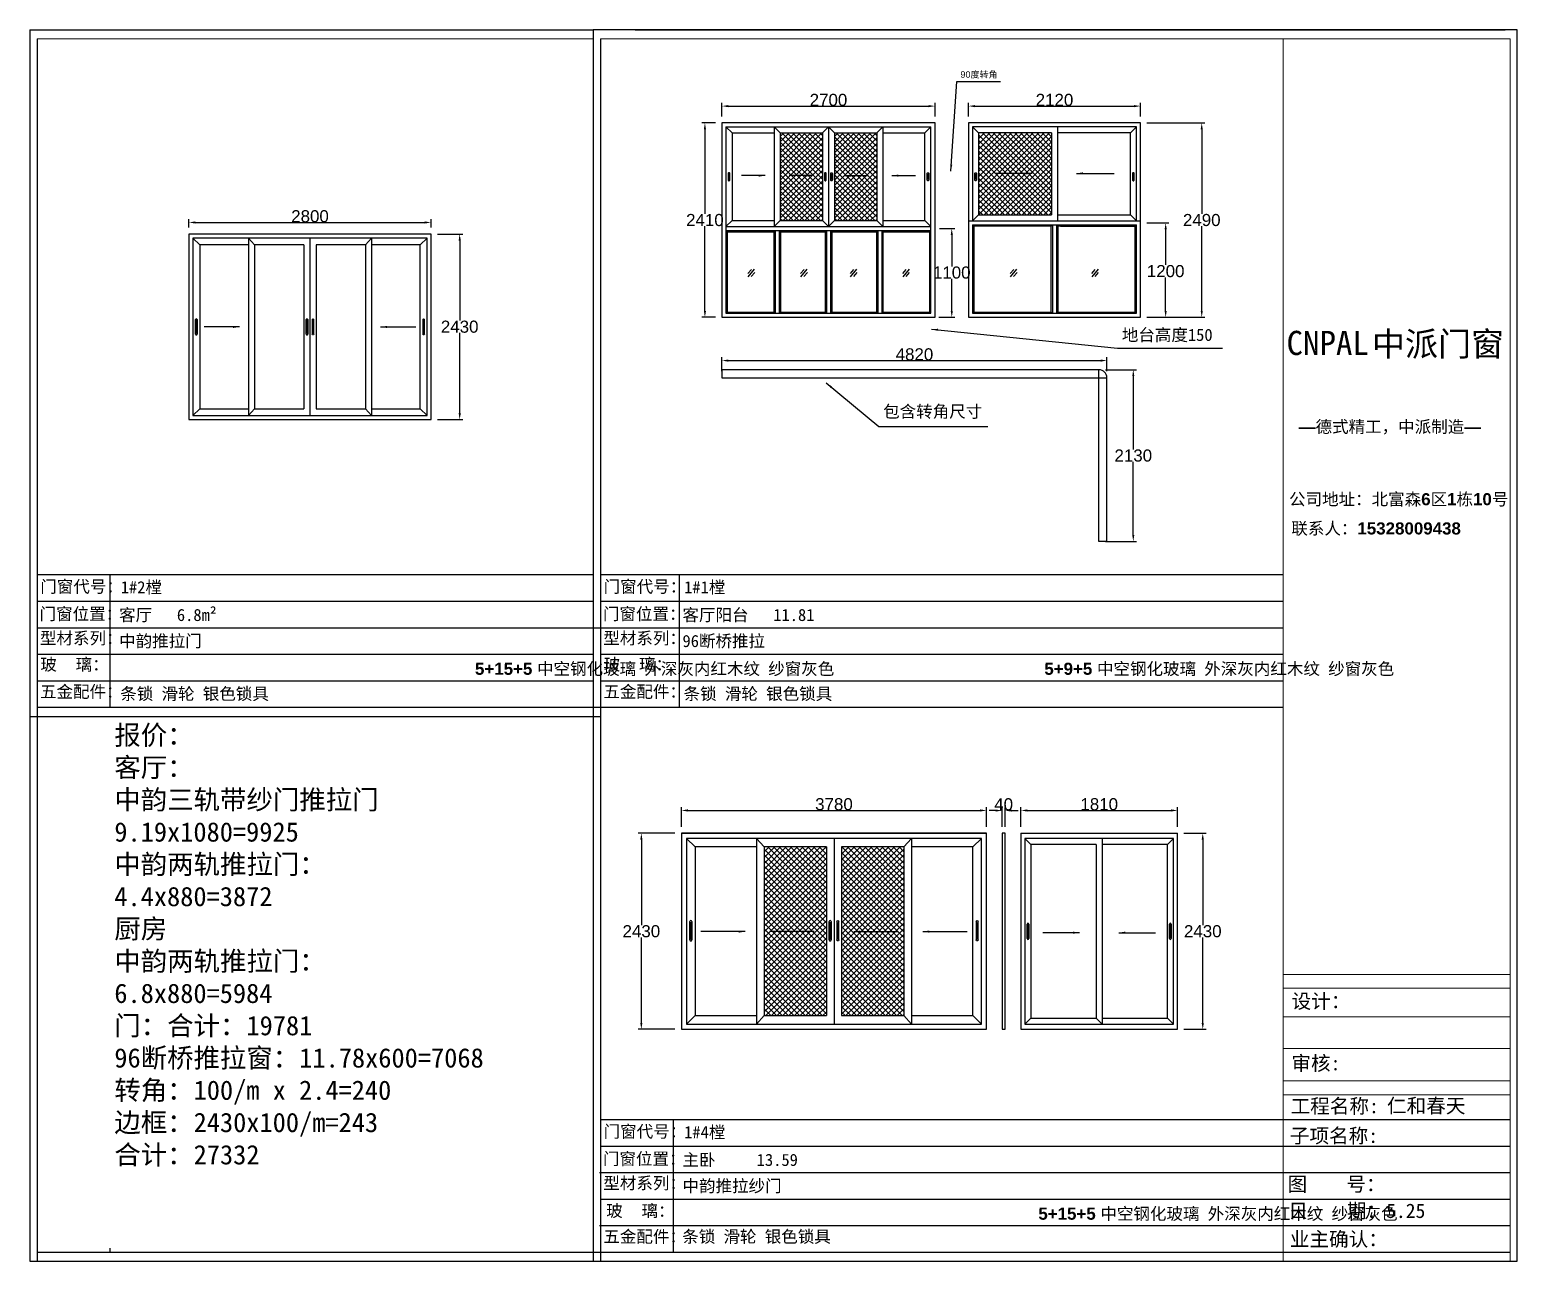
# Model space of a CAD drawing. Header units: inches. Extents: x -138455 to 599497, y -747149 to 13167.
# Drawn here: x 140943 to 159371, y -39389 to -24125 of the extents above; entities that cross this region are included whole.
import ezdxf

# ---------------------------------------------------------------- set-up
doc = ezdxf.new("R2010")
doc.units = ezdxf.units.IN
doc.header["$MEASUREMENT"] = 0
doc.header["$PDMODE"] = 35
doc.header["$PDSIZE"] = -3
doc.layers.add('0 @ 1', color=7, linetype='Continuous')
doc.styles.add('Annotative', font='arialbd.ttf')
doc.styles.add('MtXpl_', font='')
doc.styles.get("Standard").update_dxf_attribs({"font": 'arial.ttf'})
doc.styles.get('MtXpl_').set_extended_font_data('SimSun')
doc.dimstyles.new('ISO-25', dxfattribs={"dimtxt": 80, "dimasz": 80, "dimexe": 50, "dimexo": 80, "dimgap": 2, "dimtad": 0, "dimtih": 1, "dimtoh": 1, "dimdec": 0, "dimtxsty": 'Standard', "dimcen": 2.5, "dimadec": 0, "dimazin": 0, "dimtfac": 1, "dimtdec": 0, "dimtmove": 2, "dimatfit": 3, "dimfxl": 0, "dimarcsym": 0})
doc.dimstyles.get("Standard").update_dxf_attribs({"dimtxt": 80, "dimasz": 70, "dimexe": 40, "dimexo": 80, "dimgap": 0, "dimtad": 1, "dimtih": 1, "dimtoh": 1, "dimdec": 0, "dimzin": 0, "dimdsep": 46, "dimtxsty": 'Standard', "dimcen": 0.09, "dimadec": 0, "dimazin": 0, "dimtfac": 1, "dimtdec": 0, "dimtofl": 0, "dimtmove": 0, "dimatfit": 3, "dimfxl": 0, "dimtolj": 1, "dimtzin": 0, "dimarcsym": 0})
pattern_1 = [(45, (57561.987, -78456.376), (-33.67596, 33.67596), []), (135, (57561.987, -78456.376), (-33.67596, -33.67596), [])]

# ---------------------------------------------------------------- blocks, each defined once
blk = doc.blocks.new('*D172')
at = {"color": 0, "lineweight": -2, "transparency": 16777216}
for p, q in [((152213, -26589), (152405, -26589)), ((152365, -26669), (152365, -27058)), ((152365, -27609), (152365, -27211)), ((152207, -27689), (152405, -27689))]:
    blk.add_line(p, q, dxfattribs=at)
at = {"color": 0, "transparency": 16777216}
for points in [[(152352, -26669), (152379, -26669), (152365, -26589)], [(152352, -27609), (152379, -27609), (152365, -27689)]]:
    blk.add_solid(points, dxfattribs=at)
at = {"layer": 'Defpoints', "color": 0, "transparency": 16777216}
for p in [(152133, -26589), (152127, -27689), (152365, -27689)]:
    blk.add_point(p, dxfattribs=at)
at = {"color": 0, "transparency": 16777216, "insert": (152365, -27135), "char_height": 150, "attachment_point": 5}
blk.add_mtext('\\A1;1100', dxfattribs=at)
blk = doc.blocks.new('*D173')
at = {"color": 0, "lineweight": -2, "transparency": 16777216}
for p, q in [((149438, -25279), (149267, -25279)), ((149307, -25359), (149307, -26407)), ((149307, -27609), (149307, -26561)), ((149438, -27689), (149267, -27689))]:
    blk.add_line(p, q, dxfattribs=at)
at = {"color": 0, "transparency": 16777216}
for points in [[(149294, -25359), (149321, -25359), (149307, -25279)], [(149294, -27609), (149321, -27609), (149307, -27689)]]:
    blk.add_solid(points, dxfattribs=at)
at = {"layer": 'Defpoints', "color": 0, "transparency": 16777216}
for p in [(149518, -25279), (149307, -27689), (149518, -27689)]:
    blk.add_point(p, dxfattribs=at)
at = {"color": 0, "transparency": 16777216, "insert": (149307, -26484), "char_height": 150, "attachment_point": 5}
blk.add_mtext('\\A1;2410', dxfattribs=at)
blk = doc.blocks.new('*D174')
at = {"color": 0, "lineweight": -2, "transparency": 16777216}
for p, q in [((149518, -25199), (149518, -25031)), ((152158, -25199), (152158, -25031)), ((149598, -25071), (152078, -25071))]:
    blk.add_line(p, q, dxfattribs=at)
at = {"color": 0, "transparency": 16777216}
for points in [[(149598, -25058), (149598, -25085), (149518, -25071)], [(152078, -25058), (152078, -25085), (152158, -25071)]]:
    blk.add_solid(points, dxfattribs=at)
at = {"layer": 'Defpoints', "color": 0, "transparency": 16777216}
for p in [(152158, -25071), (149518, -25279), (152158, -25279)]:
    blk.add_point(p, dxfattribs=at)
at = {"color": 0, "transparency": 16777216, "insert": (150838, -24995), "char_height": 150, "attachment_point": 5}
blk.add_mtext('\\A1;2700', dxfattribs=at)
blk = doc.blocks.new('123as')
at = {"color": 0}
for p, q in [((90189, 51387), (90252, 51462)), ((90194, 51330), (90312, 51470)), ((90251, 51335), (90314, 51410))]:
    blk.add_line(p, q, dxfattribs=at)
blk = doc.blocks.new('*D179')
at = {"color": 0, "lineweight": -2, "transparency": 16777216}
for p, q in [((149518, -28358), (149518, -28185)), ((154288, -28358), (154288, -28185)), ((149598, -28225), (154208, -28225))]:
    blk.add_line(p, q, dxfattribs=at)
at = {"color": 0, "transparency": 16777216}
for points in [[(149598, -28212), (149598, -28239), (149518, -28225)], [(154208, -28212), (154208, -28239), (154288, -28225)]]:
    blk.add_solid(points, dxfattribs=at)
at = {"layer": 'Defpoints', "color": 0, "transparency": 16777216}
for p in [(154288, -28225), (149518, -28438), (154288, -28438)]:
    blk.add_point(p, dxfattribs=at)
at = {"color": 0, "transparency": 16777216, "insert": (151903, -28149), "char_height": 150, "attachment_point": 5}
blk.add_mtext('\\A1;4820', dxfattribs=at)
blk = doc.blocks.new('*D180')
at = {"color": 0, "lineweight": -2, "transparency": 16777216}
for p, q in [((154783, -26519), (155055, -26519)), ((155015, -26599), (155015, -27040)), ((155015, -27609), (155015, -27194)), ((154783, -27689), (155055, -27689))]:
    blk.add_line(p, q, dxfattribs=at)
at = {"color": 0, "transparency": 16777216}
for points in [[(155002, -26599), (155029, -26599), (155015, -26519)], [(155002, -27609), (155029, -27609), (155015, -27689)]]:
    blk.add_solid(points, dxfattribs=at)
at = {"layer": 'Defpoints', "color": 0, "transparency": 16777216}
for p in [(154703, -26519), (154703, -27689), (155015, -27689)]:
    blk.add_point(p, dxfattribs=at)
at = {"color": 0, "transparency": 16777216, "insert": (155015, -27117), "char_height": 150, "attachment_point": 5}
blk.add_mtext('\\A1;1200', dxfattribs=at)
blk = doc.blocks.new('*D181')
at = {"color": 0, "lineweight": -2, "transparency": 16777216}
for p, q in [((152573, -25199), (152573, -25031)), ((154703, -25199), (154703, -25031)), ((152653, -25071), (154623, -25071))]:
    blk.add_line(p, q, dxfattribs=at)
at = {"color": 0, "transparency": 16777216}
for points in [[(152653, -25058), (152653, -25085), (152573, -25071)], [(154623, -25058), (154623, -25085), (154703, -25071)]]:
    blk.add_solid(points, dxfattribs=at)
at = {"layer": 'Defpoints', "color": 0, "transparency": 16777216}
for p in [(154703, -25071), (152573, -25279), (154703, -25279)]:
    blk.add_point(p, dxfattribs=at)
at = {"color": 0, "transparency": 16777216, "insert": (153638, -24995), "char_height": 150, "attachment_point": 5}
blk.add_mtext('\\A1;2120', dxfattribs=at)
blk = doc.blocks.new('*D182')
at = {"color": 0, "lineweight": -2, "transparency": 16777216}
for p, q in [((154268, -28338), (154654, -28338)), ((154614, -28418), (154614, -29327)), ((154614, -30388), (154614, -29480)), ((154268, -30468), (154654, -30468))]:
    blk.add_line(p, q, dxfattribs=at)
at = {"color": 0, "transparency": 16777216}
for points in [[(154601, -28418), (154627, -28418), (154614, -28338)], [(154601, -30388), (154627, -30388), (154614, -30468)]]:
    blk.add_solid(points, dxfattribs=at)
at = {"layer": 'Defpoints', "color": 0, "transparency": 16777216}
for p in [(154188, -28338), (154188, -30468), (154614, -30468)]:
    blk.add_point(p, dxfattribs=at)
at = {"color": 0, "transparency": 16777216, "insert": (154614, -29403), "char_height": 150, "attachment_point": 5}
blk.add_mtext('\\A1;2130', dxfattribs=at)
blk = doc.blocks.new('123z')
at = {"color": 0}
for points in [[(94078, 52755), (94078, 52755, 0.414214), (94088, 52765), (94088, 52845, 0.414214), (94078, 52855), (94078, 52855, 0.414214), (94068, 52845), (94068, 52765, 0.414214)], [(94078, 52775), (94078, 52775, 0.414214), (94083, 52780), (94083, 52830, 0.414214), (94078, 52835), (94078, 52835, 0.414214), (94073, 52830), (94073, 52780, 0.414214)]]:
    blk.add_lwpolyline(points, format="xyb", close=True, dxfattribs=at)
blk = doc.blocks.new('*D177')
at = {"color": 0, "lineweight": -2, "transparency": 16777216}
for p, q in [((142915, -26577), (142915, -26473)), ((142995, -26513), (145835, -26513)), ((145915, -26577), (145915, -26473))]:
    blk.add_line(p, q, dxfattribs=at)
at = {"color": 0, "transparency": 16777216}
for points in [[(142995, -26500), (142995, -26527), (142915, -26513)], [(145835, -26500), (145835, -26527), (145915, -26513)]]:
    blk.add_solid(points, dxfattribs=at)
at = {"layer": 'Defpoints', "color": 0, "transparency": 16777216}
for p in [(145915, -26513), (142915, -26657), (145915, -26657)]:
    blk.add_point(p, dxfattribs=at)
at = {"color": 0, "transparency": 16777216, "insert": (144415, -26437), "char_height": 150, "attachment_point": 5}
blk.add_mtext('\\A1;2800', dxfattribs=at)
blk = doc.blocks.new('*D178')
at = {"color": 0, "lineweight": -2, "transparency": 16777216}
for p, q in [((145995, -26657), (146309, -26657)), ((146269, -26737), (146269, -27730)), ((146269, -28877), (146269, -27883)), ((145995, -28957), (146309, -28957))]:
    blk.add_line(p, q, dxfattribs=at)
at = {"color": 0, "transparency": 16777216}
for points in [[(146256, -26737), (146283, -26737), (146269, -26657)], [(146256, -28877), (146283, -28877), (146269, -28957)]]:
    blk.add_solid(points, dxfattribs=at)
at = {"layer": 'Defpoints', "color": 0, "transparency": 16777216}
for p in [(145915, -26657), (145915, -28957), (146269, -28957)]:
    blk.add_point(p, dxfattribs=at)
at = {"color": 0, "transparency": 16777216, "insert": (146269, -27806), "char_height": 150, "attachment_point": 5}
blk.add_mtext('\\A1;2430', dxfattribs=at)
blk = doc.blocks.new('123asd')
at = {"color": 0}
for p, q in [((103883, 52210), (103883, 52390)), ((103888, 52225), (103888, 52375)), ((103893, 52400), (103893, 52400)), ((103893, 52380), (103893, 52380)), ((103898, 52375), (103898, 52225)), ((103903, 52390), (103903, 52210)), ((103893, 52220), (103893, 52220)), ((103893, 52200), (103893, 52200))]:
    blk.add_line(p, q, dxfattribs=at)
for centre, radius, start, end in [((103893, 52390), 10, 90, 180), ((103893, 52375), 5, 90, 180), ((103893, 52390), 10, 0, 90), ((103893, 52375), 5, 0, 90), ((103893, 52225), 5, 180, 270), ((103893, 52225), 5, 270, 0), ((103893, 52210), 10, 180, 270), ((103893, 52210), 10, 270, 0)]:
    blk.add_arc(centre, radius, start, end, dxfattribs=at)
blk = doc.blocks.new('*D183')
at = {"color": 0, "lineweight": -2, "transparency": 16777216}
for p, q in [((149016, -34004), (149016, -33761)), ((149096, -33801), (152716, -33801)), ((152796, -34004), (152796, -33761))]:
    blk.add_line(p, q, dxfattribs=at)
at = {"color": 0, "transparency": 16777216}
for points in [[(149096, -33788), (149096, -33815), (149016, -33801)], [(152716, -33788), (152716, -33815), (152796, -33801)]]:
    blk.add_solid(points, dxfattribs=at)
at = {"layer": 'Defpoints', "color": 0, "transparency": 16777216}
for p in [(152796, -33801), (149016, -34084), (152796, -34084)]:
    blk.add_point(p, dxfattribs=at)
at = {"color": 0, "transparency": 16777216, "insert": (150906, -33725), "char_height": 150, "attachment_point": 5}
blk.add_mtext('\\A1;3780', dxfattribs=at)
blk = doc.blocks.new('*D175')
at = {"color": 0, "lineweight": -2, "transparency": 16777216}
for p, q in [((148936, -34084), (148480, -34084)), ((148520, -34164), (148520, -35222)), ((148520, -36434), (148520, -35376)), ((148936, -36514), (148480, -36514))]:
    blk.add_line(p, q, dxfattribs=at)
at = {"color": 0, "transparency": 16777216}
for points in [[(148506, -34164), (148533, -34164), (148520, -34084)], [(148506, -36434), (148533, -36434), (148520, -36514)]]:
    blk.add_solid(points, dxfattribs=at)
at = {"layer": 'Defpoints', "color": 0, "transparency": 16777216}
for p in [(149016, -34084), (148520, -36514), (149016, -36514)]:
    blk.add_point(p, dxfattribs=at)
at = {"color": 0, "transparency": 16777216, "insert": (148520, -35299), "char_height": 150, "attachment_point": 5}
blk.add_mtext('\\A1;2430', dxfattribs=at)
blk = doc.blocks.new('*D184')
at = {"color": 0, "lineweight": -2, "transparency": 16777216}
for p, q in [((153222, -34004), (153222, -33761)), ((153302, -33801), (155082, -33801)), ((155162, -34004), (155162, -33761))]:
    blk.add_line(p, q, dxfattribs=at)
at = {"color": 0, "transparency": 16777216}
for points in [[(153302, -33788), (153302, -33815), (153222, -33801)], [(155082, -33788), (155082, -33815), (155162, -33801)]]:
    blk.add_solid(points, dxfattribs=at)
at = {"layer": 'Defpoints', "color": 0, "transparency": 16777216}
for p in [(155162, -33801), (153222, -34084), (155162, -34084)]:
    blk.add_point(p, dxfattribs=at)
at = {"color": 0, "transparency": 16777216, "insert": (154192, -33725), "char_height": 150, "attachment_point": 5}
blk.add_mtext('\\A1;1810', dxfattribs=at)
blk = doc.blocks.new('*D185')
at = {"color": 0, "lineweight": -2, "transparency": 16777216}
for p, q in [((155242, -34084), (155515, -34084)), ((155475, -34164), (155475, -35222)), ((155475, -36434), (155475, -35376)), ((155242, -36514), (155515, -36514))]:
    blk.add_line(p, q, dxfattribs=at)
at = {"color": 0, "transparency": 16777216}
for points in [[(155461, -34164), (155488, -34164), (155475, -34084)], [(155461, -36434), (155488, -36434), (155475, -36514)]]:
    blk.add_solid(points, dxfattribs=at)
at = {"layer": 'Defpoints', "color": 0, "transparency": 16777216}
for p in [(155162, -34084), (155162, -36514), (155475, -36514)]:
    blk.add_point(p, dxfattribs=at)
at = {"color": 0, "transparency": 16777216, "insert": (155475, -35299), "char_height": 150, "attachment_point": 5}
blk.add_mtext('\\A1;2430', dxfattribs=at)
blk = doc.blocks.new('*D176')
at = {"color": 0, "lineweight": -2, "transparency": 16777216}
for p, q in [((154783, -25279), (155502, -25279)), ((155462, -25359), (155462, -26407)), ((155462, -27609), (155462, -26561)), ((154783, -27689), (155502, -27689))]:
    blk.add_line(p, q, dxfattribs=at)
at = {"color": 0, "transparency": 16777216}
for points in [[(155449, -25359), (155475, -25359), (155462, -25279)], [(155449, -27609), (155475, -27609), (155462, -27689)]]:
    blk.add_solid(points, dxfattribs=at)
at = {"layer": 'Defpoints', "color": 0, "transparency": 16777216}
for p in [(154703, -25279), (154703, -27689), (155462, -27689)]:
    blk.add_point(p, dxfattribs=at)
at = {"color": 0, "transparency": 16777216, "insert": (155462, -26484), "char_height": 150, "attachment_point": 5}
blk.add_mtext('\\A1;2490', dxfattribs=at)
blk = doc.blocks.new('*D186')
at = {"color": 0, "lineweight": -2, "transparency": 16777216}
for p, q in [((152908, -33803), (152828, -33803)), ((152988, -34004), (152988, -33763)), ((153028, -34004), (153028, -33763)), ((153108, -33803), (153188, -33803))]:
    blk.add_line(p, q, dxfattribs=at)
at = {"color": 0, "transparency": 16777216}
for points in [[(152908, -33789), (152908, -33816), (152988, -33803)], [(153108, -33789), (153108, -33816), (153028, -33803)]]:
    blk.add_solid(points, dxfattribs=at)
at = {"layer": 'Defpoints', "color": 0, "transparency": 16777216}
for p in [(153028, -33803), (152988, -34084), (153028, -34084)]:
    blk.add_point(p, dxfattribs=at)
at = {"color": 0, "transparency": 16777216, "insert": (153008, -33726), "char_height": 150, "attachment_point": 5}
blk.add_mtext('\\A1;40', dxfattribs=at)

msp = doc.modelspace()

# ---------------------------------------------------------------- hatches: boundary and pattern name
h = msp.add_hatch()
h.set_pattern_fill('ANSI37', color=256, scale=15)
h.set_pattern_definition(pattern_1)
h.paths.add_polyline_path([(150762.8, -25404), (150240.3, -25404), (150240.3, -26489), (150762.8, -26489)])
h = msp.add_hatch()
h.set_pattern_fill('ANSI37', color=256, scale=15)
h.set_pattern_definition(pattern_1)
h.paths.add_polyline_path([(150912.8, -26489), (151435.3, -26489), (151435.3, -25404), (150912.8, -25404)])
h = msp.add_hatch()
h.set_pattern_fill('ANSI37', color=256, scale=15)
h.set_pattern_definition([(45, (57487.424, -78456.376), (-33.67596, 33.67596), []), (135, (57487.424, -78456.376), (-33.67596, -33.67596), [])])
h.paths.add_polyline_path([(152697.9, -26419), (153600.4, -26419), (153600.4, -25404), (152697.9, -25404)])
h = msp.add_hatch()
h.set_pattern_fill('ANSI37', color=256, scale=400)
h.set_pattern_definition([(45, (21081.92, -3609.04), (-35.355339, 35.355339), []), (135, (21081.92, -3609.04), (-35.355339, -35.355339), [])])
h.paths.add_polyline_path([(150811.9, -34254.1), (150040.1, -34254.1), (150040.1, -36343.9), (150811.9, -36343.9)])
h.paths.add_polyline_path([(151000.9, -36343.9), (151772.6, -36343.9), (151772.6, -34254.1), (151000.9, -34254.1)])

# ---------------------------------------------------------------- linework, layer by layer
for p, q in [((140943, -24124.5), (147922, -24124.5)), ((140943, -24124.5), (140943, -32634.9)), ((147922, -24124.5), (147922, -32634.9)), ((148443.4, -24124.5), (159220.7, -24124.5)), ((141033.8, -24238), (141033.8, -32634.9)), ((148012.8, -24238), (148012.8, -32634.9)), ((152157.8, -25279), (149517.8, -25279)), ((149517.8, -25279), (149517.8, -27689)), ((149567.8, -25329), (149567.8, -26614)), ((149567.8, -25329), (152107.8, -25329)), ((149642.8, -25404), (149567.8, -25329)), ((149642.8, -25404), (149642.8, -26489)), ((149642.8, -25404), (150165.3, -25404)), ((150165.3, -25329), (150165.3, -26564)), ((150240.3, -25404), (150165.3, -25329)), ((150240.3, -25404), (150240.3, -26489)), ((150240.3, -25404), (150762.8, -25404)), ((150762.8, -25404), (150837.8, -25329)), ((150762.8, -25404), (150762.8, -26489)), ((150837.8, -25329), (150837.8, -26564)), ((150912.8, -25404), (150837.8, -25329)), ((150912.8, -25404), (150912.8, -26489)), ((150912.8, -25404), (151435.3, -25404)), ((151435.3, -25404), (151510.3, -25329)), ((151435.3, -25404), (151435.3, -26489)), ((151510.3, -25329), (151510.3, -26564)), ((151510.3, -25404), (152032.8, -25404)), ((152032.8, -25404), (152107.8, -25329)), ((152032.8, -26489), (152032.8, -25404)), ((152107.8, -26614), (152107.8, -25329)), ((152157.8, -27689), (152157.8, -25279)), ((154702.9, -25279), (152572.9, -25279)), ((152572.9, -25279), (152572.9, -27689)), ((152622.9, -25329), (152622.9, -26494)), ((152697.9, -25404), (152622.9, -25329)), ((153600.4, -25404), (153600.4, -26419)), ((153675.4, -25329), (153675.4, -26494)), ((154577.9, -25404), (154652.9, -25329)), ((154702.9, -27689), (154702.9, -25279)), ((152075.3, -25946.5), (152065.3, -25946.5)), ((149642.8, -26489), (149567.8, -26564)), ((149642.8, -26489), (150165.3, -26489)), ((150240.3, -26489), (150165.3, -26564)), ((150240.3, -26489), (150762.8, -26489)), ((150762.8, -26489), (150837.8, -26564)), ((150912.8, -26489), (150837.8, -26564)), ((150912.8, -26489), (151435.3, -26489)), ((151435.3, -26489), (151510.3, -26564)), ((151510.3, -26489), (152032.8, -26489)), ((152032.8, -26489), (152107.8, -26564)), ((152572.9, -26494), (154702.9, -26494)), ((152697.9, -26419), (152622.9, -26494)), ((154577.9, -26419), (154652.9, -26494)), ((145102.1, -26792.4), (145177.1, -26707.4)), ((145177.1, -26707.4), (145177.1, -28907.4)), ((145779.6, -26792.4), (145864.6, -26707.4)), ((145864.6, -28907.4), (145864.6, -26707.4)), ((149567.8, -26564), (152107.8, -26564)), ((149567.8, -26614), (149567.8, -27639)), ((149567.8, -26614), (150177.8, -26614)), ((149582.8, -26629), (149567.8, -26614)), ((149582.8, -26629), (149582.8, -27624)), ((149582.8, -26629), (150162.8, -26629)), ((150162.8, -26629), (150177.8, -26614)), ((150162.8, -26629), (150162.8, -27624)), ((150177.8, -26614), (150862.8, -26614)), ((150177.8, -26614), (150177.8, -27639)), ((150227.8, -26614), (150227.8, -27639)), ((150242.8, -26629), (150227.8, -26614)), ((150242.8, -26629), (150797.8, -26629)), ((150242.8, -26629), (150242.8, -27624)), ((150797.8, -26629), (150812.8, -26614)), ((150797.8, -26629), (150797.8, -27624)), ((150812.8, -26614), (150812.8, -27639)), ((150862.8, -26614), (151497.8, -26614)), ((150862.8, -26614), (150862.8, -27639)), ((150877.8, -26629), (150862.8, -26614)), ((150877.8, -26629), (151432.8, -26629)), ((150877.8, -26629), (150877.8, -27624)), ((151432.8, -26629), (151447.8, -26614)), ((151432.8, -26629), (151432.8, -27624)), ((151447.8, -26614), (151447.8, -27639)), ((151497.8, -26614), (152107.8, -26614)), ((151497.8, -26614), (151497.8, -27639)), ((151512.8, -26629), (151497.8, -26614)), ((151512.8, -26629), (152092.8, -26629)), ((151512.8, -26629), (151512.8, -27624)), ((152092.8, -26629), (152107.8, -26614)), ((152092.8, -27624), (152092.8, -26629)), ((152107.8, -27639), (152107.8, -26614)), ((152622.9, -26544), (153712.9, -26544)), ((152622.9, -26544), (152622.9, -27639)), ((152637.9, -26559), (152622.9, -26544)), ((153597.9, -26559), (153612.9, -26544)), ((153612.9, -26544), (153612.9, -27639)), ((153662.9, -26544), (153662.9, -27639)), ((153677.9, -26559), (153662.9, -26544)), ((153677.9, -26559), (153677.9, -27624)), ((153712.9, -26544), (154652.9, -26544)), ((153712.9, -26559), (154637.9, -26559)), ((154637.9, -26559), (154652.9, -26544)), ((154637.9, -27624), (154637.9, -26559)), ((154652.9, -27639), (154652.9, -26544)), ((145102.1, -26792.4), (144489.6, -26792.4)), ((144489.6, -26792.4), (144489.6, -28822.4)), ((145102.1, -26792.4), (145102.1, -28822.4)), ((145779.6, -26792.4), (145177.1, -26792.4)), ((145779.6, -28822.4), (145779.6, -26792.4)), ((149567.8, -27639), (149582.8, -27624)), ((149567.8, -27639), (150227.8, -27639)), ((149582.8, -27624), (150162.8, -27624)), ((150162.8, -27624), (150177.8, -27639)), ((150242.8, -27624), (150227.8, -27639)), ((150227.8, -27639), (150862.8, -27639)), ((150242.8, -27624), (150797.8, -27624)), ((150797.8, -27624), (150812.8, -27639)), ((150877.8, -27624), (150862.8, -27639)), ((150862.8, -27639), (151447.8, -27639)), ((150877.8, -27624), (151432.8, -27624)), ((151432.8, -27624), (151447.8, -27639)), ((151447.8, -27639), (152107.8, -27639)), ((151512.8, -27624), (151497.8, -27639)), ((151512.8, -27624), (152092.8, -27624)), ((152092.8, -27624), (152107.8, -27639)), ((152637.9, -27624), (152622.9, -27639)), ((152622.9, -27639), (154652.9, -27639)), ((153597.9, -27624), (153612.9, -27639)), ((153662.9, -27639), (153677.9, -27624)), ((153677.9, -27624), (154637.9, -27624)), ((154637.9, -27624), (154652.9, -27639)), ((149517.8, -27689), (152157.8, -27689)), ((152572.9, -27689), (154702.9, -27689)), ((154187.8, -28338.4), (149517.8, -28338.4)), ((149517.8, -28338.4), (149517.8, -28438.4)), ((149517.8, -28438.4), (154287.8, -28438.4)), ((144489.6, -28822.4), (145102.1, -28822.4)), ((145102.1, -28822.4), (145177.1, -28907.4)), ((145177.1, -28822.4), (145779.6, -28822.4)), ((145779.6, -28822.4), (145864.6, -28907.4)), ((141033.8, -30878.7), (147922, -30878.7)), ((141934.6, -30878.7), (141934.6, -32521.4)), ((148012.8, -30878.7), (156471.8, -30878.7)), ((148987.9, -30878.7), (148987.9, -32521.4)), ((141033.8, -31207.2), (147922, -31207.2)), ((148012.8, -31207.2), (156471.8, -31207.2)), ((141033.8, -31535.8), (156471.8, -31535.8)), ((141033.8, -31864.3), (147922, -31864.3)), ((148012.8, -31864.3), (156471.8, -31864.3)), ((141033.8, -32192.9), (147922, -32192.9)), ((148012.8, -32192.9), (156471.8, -32192.9)), ((141033.8, -32521.4), (148012.8, -32521.4)), ((148012.8, -32521.4), (156471.8, -32521.4)), ((140943, -32634.9), (147922, -32634.9)), ((140943, -32634.9), (147922, -32634.9)), ((140943, -32634.9), (140943, -39389)), ((141033.8, -32634.9), (141033.8, -39389)), ((141033.8, -32634.9), (148012.8, -32634.9)), ((147922.8, -32634.9), (147922.8, -39389)), ((148012.8, -32634.9), (148012.8, -39389)), ((149016.4, -34084), (152796.4, -34084)), ((153221.7, -34084), (155161.7, -34084)), ((153221.7, -34084), (153221.7, -36514)), ((155161.7, -36514), (155161.7, -34084)), ((151772.6, -34254.1), (151000.9, -34254.1)), ((151000.9, -34254.1), (151000.9, -36343.9)), ((151772.6, -34254.1), (151867.1, -34147)), ((151772.6, -34254.1), (151772.6, -36343.9)), ((151867.1, -34147), (151867.1, -36451)), ((152626.3, -34254.1), (151867.1, -34254.1)), ((152626.3, -34254.1), (152733.4, -34147)), ((152626.3, -36343.9), (152626.3, -34254.1)), ((152733.4, -36451), (152733.4, -34147)), ((153346.7, -34224), (153271.7, -34149)), ((154154.2, -34224), (154154.2, -36374)), ((154229.2, -34149), (154229.2, -36449)), ((155036.7, -34224), (155111.7, -34149)), ((151000.9, -36343.9), (151772.6, -36343.9)), ((151772.6, -36343.9), (151867.1, -36451)), ((151867.1, -36343.9), (152626.3, -36343.9)), ((152626.3, -36343.9), (152733.4, -36451)), ((153346.7, -36374), (153271.7, -36449)), ((154154.2, -36374), (154229.2, -36449)), ((155036.7, -36374), (155111.7, -36449)), ((149016.4, -36514), (152796.4, -36514)), ((153221.7, -36514), (155161.7, -36514)), ((148012.8, -37632.8), (159282.9, -37632.8)), ((148913.7, -37632.8), (148913.7, -39275.5)), ((148012.8, -37961.3), (159282.9, -37961.3)), ((148000.2, -38289.9), (159282.9, -38289.9)), ((148012.8, -38618.4), (159282.9, -38618.4)), ((148000.7, -38947), (159282.9, -38947)), ((141934.6, -39227), (141934.6, -39275.5)), ((140943, -39389), (148012.8, -39389)), ((141033.8, -39275.5), (159282.9, -39275.5)), ((141124.6, -39389), (148012.8, -39389))]:
    msp.add_line(p, q)
at = {"lineweight": 5}
for p, q in [((140943, -24124.5), (147922, -24124.5)), ((141033.8, -24238), (147922, -24238)), ((148012.8, -24238), (159282.9, -24238)), ((156471.8, -24238), (156471.8, -39389)), ((159282.9, -24238), (159282.9, -39389)), ((156471.8, -35832.7), (159282.9, -35832.7)), ((156471.8, -36004.5), (159282.9, -36004.5)), ((156471.8, -36358.8), (159282.9, -36358.8)), ((156471.8, -36752.8), (159282.9, -36752.8)), ((156471.8, -37153), (159282.9, -37153)), ((156471.8, -37324.8), (159282.9, -37324.8))]:
    msp.add_line(p, q, dxfattribs=at)
at = {"color": 0}
for p, q in [((145864.6, -26707.4), (142964.6, -26707.4)), ((142964.6, -26707.4), (142964.6, -28907.4)), ((143049.6, -26792.4), (142964.6, -26707.4)), ((143652.1, -26707.4), (143652.1, -28907.4)), ((143727.1, -26792.4), (143652.1, -26707.4)), ((144414.6, -26707.4), (144414.6, -28907.4)), ((143652.1, -26792.4), (143049.6, -26792.4)), ((143049.6, -26792.4), (143049.6, -28822.4)), ((144339.6, -26792.4), (143727.1, -26792.4)), ((143727.1, -26792.4), (143727.1, -28822.4)), ((144339.6, -26792.4), (144339.6, -28822.4)), ((154187.8, -30468.4), (154187.8, -28338.4)), ((154287.8, -30468.4), (154287.8, -28438.4)), ((143049.6, -28822.4), (142964.6, -28907.4)), ((142964.6, -28907.4), (145864.6, -28907.4)), ((143049.6, -28822.4), (143652.1, -28822.4)), ((143727.1, -28822.4), (143652.1, -28907.4)), ((143727.1, -28822.4), (144339.6, -28822.4)), ((154287.8, -30468.4), (154187.8, -30468.4)), ((152733.4, -34147), (149079.4, -34147)), ((149079.4, -34147), (149079.4, -36451)), ((149186.5, -34254.1), (149079.4, -34147)), ((149945.6, -34254.1), (149186.5, -34254.1)), ((149186.5, -34254.1), (149186.5, -36343.9)), ((149945.6, -34147), (149945.6, -36451)), ((150040.1, -34254.1), (149945.6, -34147)), ((150811.9, -34254.1), (150040.1, -34254.1)), ((150040.1, -34254.1), (150040.1, -36343.9)), ((150811.9, -34254.1), (150811.9, -36343.9)), ((150906.4, -34147), (150906.4, -36451)), ((149186.5, -36343.9), (149079.4, -36451)), ((149079.4, -36451), (152733.4, -36451)), ((149186.5, -36343.9), (149945.6, -36343.9)), ((150040.1, -36343.9), (149945.6, -36451)), ((150040.1, -36343.9), (150811.9, -36343.9))]:
    msp.add_line(p, q, dxfattribs=at)
for points in [[(141033.8, -39389), (159370.7, -39389), (159370.7, -24124.5), (147922, -24124.5)], [(154652.9, -26494), (154652.9, -25329), (152622.9, -25329)], [(153600.4, -25404), (152697.9, -25404), (152697.9, -26419), (153600.4, -26419)], [(153675.4, -26419), (154577.9, -26419), (154577.9, -25404), (153675.4, -25404)], [(153712.9, -26559), (153677.9, -26559)], [(154154.2, -34224), (153346.7, -34224), (153346.7, -36374), (154154.2, -36374)], [(154229.2, -36374), (155036.7, -36374), (155036.7, -34224), (154229.2, -34224)]]:
    msp.add_lwpolyline(points)
for points in [[(142914.6, -28957.4), (145914.6, -28957.4), (145914.6, -26657.4), (142914.6, -26657.4)], [(149016.4, -36514), (152796.4, -36514), (152796.4, -34084), (149016.4, -34084)]]:
    msp.add_lwpolyline(points, close=True, dxfattribs=at)
for points in [[(153597.9, -26559), (152637.9, -26559), (152637.9, -27624), (153597.9, -27624)], [(152987.9, -36514), (153027.9, -36514), (153027.9, -34084), (152987.9, -34084)], [(153271.7, -36449), (155111.7, -36449), (155111.7, -34149), (153271.7, -34149)]]:
    msp.add_lwpolyline(points, close=True)
msp.add_arc((154187.8, -28438.4), 100, 0, 90)

# ---------------------------------------------------------------- block references
for name, p in [('123z', (55526.9, -78751.6)), ('123z', (56721.9, -78751.6)), ('123z', (60537, -78751.6)), ('123asd', (49416.5, -87599.3)), ('123asd', (51180.8, -87599.3))]:
    msp.add_blockref(name, p)
at = {"xscale": -1}
for name, p in [('123z', (244953.7, -78751.6)), ('123z', (246148.7, -78751.6)), ('123z', (246738.8, -78751.6)), ('123asd', (248345.4, -80107.6)), ('123asd', (249715.4, -80107.6))]:
    msp.add_blockref(name, p, dxfattribs=at)
for name, p, xscale, yscale, zscale in [('123as', (89553.5, -61497.7), 0.6684526412304121, 0.6684526412304121, 0.6684526412304121), ('123as', (90205.6, -61497.7), 0.6684526412304121, 0.6684526412304121, 0.6684526412304121), ('123as', (90821.9, -61497.7), 0.6684526412304121, 0.6684526412304121, 0.6684526412304121), ('123as', (91472.8, -61497.7), 0.6684526412304121, 0.6684526412304121, 0.6684526412304121), ('123as', (92803.3, -61497.7), 0.6684526412304121, 0.6684526412304121, 0.6684526412304121), ('123as', (93812.8, -61497.7), 0.6684526412304121, 0.6684526412304121, 0.6684526412304121), ('123asd', (281859.2, -101191), -1.259999999999994, 1.259999999999994, 1.259999999999994), ('123asd', (283585.4, -101191), -1.259999999999994, 1.259999999999994, 1.259999999999994)]:
    msp.add_blockref(name, p, dxfattribs=dict(xscale=xscale, yscale=yscale, zscale=zscale))
at = {"color": 0}
for p in [(39113.7, -80107.6), (40483.7, -80107.6)]:
    msp.add_blockref('123asd', p, dxfattribs=at)
at = {"color": 0, "xscale": 1.259999999999994, "yscale": 1.259999999999994, "zscale": 1.259999999999994}
for p in [(18227.3, -101191), (19953.5, -101191)]:
    msp.add_blockref('123asd', p, dxfattribs=at)

# ---------------------------------------------------------------- texts
at = {"style": 'MtXpl_'}
for s, height, p in [('中派门窗', 300, (157570.3, -28168.7)), ('CNPAL', 300, (156512.5, -28156.6)), ('设计：', 178.13, (156574.9, -36254.6)), ('审核:', 178.13, (156572.6, -37023)), ('工程名称:', 178.13, (156562.6, -37554.6)), ('仁和春天', 178.13, (157757.1, -37550.7)), ('子项名称:', 178.13, (156553.3, -37922.2)), ('图    号：', 178.13, (156525.7, -38521.9)), ('日    期：5.25', 178.13, (156533.5, -38852.3)), ('业主确认：', 178.13, (156553.2, -39203.4))]:
    msp.add_text(s, height=height, dxfattribs=at).set_placement(p)
at = {"attachment_point": 1}
for s, width, insert, char_height in [('90{\\fSimSun|b0|i0|c134|p2;度转角}', 555.887, (152472.9, -24639.4), 80), ('{\\fSimSun|b0|i0|c134|p2;包含转角尺寸}', 1953.4, (151514.8, -28781.3), 150)]:
    msp.add_mtext_dynamic_manual_height_columns(s, width=width, gutter_width=12.5, heights=[0], dxfattribs=dict(at, insert=insert, char_height=char_height))
at = {"color": 0, "insert": (154472, -27831.6), "char_height": 150, "attachment_point": 1}
msp.add_mtext_dynamic_manual_height_columns('{\\fSimSun|b0|i0|c134|p2;地台高度150}', width=1953.4, gutter_width=12.5, heights=[0], dxfattribs=at)
at = {"layer": '0 @ 1', "style": 'Annotative'}
for s, p in [('—德式精工，中派制造—', (156662.8, -29120.1)), ('公司地址：北富森6区1栋10号', (156543.7, -30018.5)), ('联系人：15328009438', (156572.1, -30380.6)), ('门窗代号：', (141073.8, -31101.1)), ('门窗代号：', (148052.8, -31101.1)), ('门窗位置：', (141065.2, -31439.6)), ('门窗位置：', (148044.2, -31439.6)), ('型材系列：', (141069.7, -31740.5)), ('型材系列：', (148048.7, -31740.5)), ('玻    璃：', (141074.5, -32066.6)), ('玻    璃：', (148053.6, -32066.6)), ('五金配件：', (141070, -32403.6)), ('五金配件：', (148049.1, -32403.6)), ('门窗代号：', (148052.8, -37855.2)), ('门窗位置：', (148044.2, -38193.7)), ('型材系列：', (148048.7, -38494.6)), ('玻    璃：', (148084.2, -38838.2)), ('五金配件：', (148049.1, -39157.7))]:
    msp.add_text(s, height=150, dxfattribs=at).set_placement(p)
at = {"layer": '0 @ 1', "attachment_point": 1, "style": 'Annotative'}
for s, insert, char_height in [('{\\fSimSun|b1|i0|c134|p2;1#2樘}', (142070.6, -30959.4), 150), ('{\\fSimSun|b1|i0|c134|p2;1#1樘}', (149049.6, -30959.4), 150), ('{\\fSimSun|b1|i0|c134|p2;客厅   6.8m²}', (142050.3, -31303.1), 150), ('{\\fSimSun|b1|i0|c134|p2;客厅阳台   11.81}', (149029.4, -31303.1), 150), ('{\\fSimSun|b1|i0|c134|p2;中韵推拉门 }', (142050.3, -31625.9), 150), ('{\\fSimSun|b1|i0|c134|p2;96断桥推拉}', (149029.4, -31625.9), 150), ('{\\fSimSun|b1|i0|c134|p2;条锁 滑轮 银色锁具}', (142064.2, -32279.5), 150), ('{\\fSimSun|b1|i0|c134|p2;条锁 滑轮 银色锁具}', (149043.2, -32279.5), 150), ('{\\fSimSun|b1|i0|c134|p2;报价：\\P客厅：\\P中韵三轨带纱门推拉门9.19x1080=9925\\P中韵两轨推拉门：\\P4.4x880=3872\\P厨房 \\P中韵两轨推拉门：\\P6.8x880=5984\\P门：合计：19781\\P96断桥推拉窗：11.78x600=7068\\P转角：100/m x 2.4=240\\P边框：2430x100/m=243\\P合计：27332}', (141990.8, -32747.2), 240), ('{\\fSimSun|b1|i0|c134|p2;1#4樘}', (149049.6, -37713.6), 150), ('{\\fSimSun|b1|i0|c134|p2;主卧     13.59}', (149029.4, -38057.3), 150), ('{\\fSimSun|b1|i0|c134|p2;中韵推拉纱门 }', (149029.4, -38380), 150), ('{\\fSimSun|b1|i0|c134|p2;条锁 滑轮 银色锁具}', (149025.9, -39007.6), 150)]:
    msp.add_mtext_dynamic_manual_height_columns(s, width=4396.385, gutter_width=903.5, heights=[0], dxfattribs=dict(at, insert=insert, char_height=char_height))
at = {"layer": '0 @ 1'}
note = msp.add_mtext_dynamic_manual_height_columns('5+15+5 {\\fSimSun|b1|i0|c134|p2;中空钢化玻璃 外深灰内红木纹 纱窗灰}', width=4396.385, gutter_width=0, heights=[56.8, 0], dxfattribs=dict(at, insert=(142062.1, -31970.2), char_height=150, attachment_point=1, style='Annotative'))
for column, words in zip(note.columns.linked_columns, ['{\\fSimSun|b1|i0|c134|p2;色}']):
    column.text = words
note = msp.add_mtext_dynamic_manual_height_columns('5+9+5 {\\fSimSun|b1|i0|c134|p2;中空钢化玻璃 外深灰内红木纹 纱窗灰}', width=4396.385, gutter_width=0, heights=[56.8, 0], dxfattribs=dict(at, insert=(149115.4, -31970.2), char_height=150, attachment_point=1, style='Annotative'))
for column, words in zip(note.columns.linked_columns, ['{\\fSimSun|b1|i0|c134|p2;色}']):
    column.text = words
note = msp.add_mtext_dynamic_manual_height_columns('5+15+5 {\\fSimSun|b1|i0|c134|p2;中空钢化玻璃 外深灰内红木纹 纱窗灰}', width=4396.385, gutter_width=0, heights=[56.8, 0], dxfattribs=dict(at, insert=(149041.1, -38724.3), char_height=150, attachment_point=1, style='Annotative'))
for column, words in zip(note.columns.linked_columns, ['{\\fSimSun|b1|i0|c134|p2;色}']):
    column.text = words

# ---------------------------------------------------------------- dimensions: what is measured, and where the dimension line sits
for base, p1, p2, text, picture, middle in [((152157.8, -25071.2), (149517.8, -25279), (152157.8, -25279), '2700', '*D174', (150837.8, -24994.6)), ((154702.9, -25071.2), (152572.9, -25279), (154702.9, -25279), '2120', '*D181', (153637.9, -24994.6)), ((145914.6, -26513.2), (142914.6, -26657.4), (145914.6, -26657.4), '2800', '*D177', (144414.6, -26436.6)), ((154287.8, -28225.4), (149517.8, -28438.4), (154287.8, -28438.4), '4820', '*D179', (151902.8, -28148.8)), ((155161.7, -33801.3), (153221.7, -34084), (155161.7, -34084), '1810', '*D184', (154191.7, -33724.7))]:
    dim = msp.add_linear_dim(base=base, p1=p1, p2=p2, text=text, dimstyle='Standard', override={"dimtxt": 150, "dimasz": 80})
    dim.commit()
    dim.dimension.update_dxf_attribs({"geometry": picture, "text_midpoint": middle})
for base, p1, p2, text, picture, middle in [((149307.3, -27689), (149517.8, -25279), (149517.8, -27689), '2410', '*D173', (149307.3, -26484)), ((155462, -27689), (154702.9, -25279), (154702.9, -27689), '2490', '*D176', (155462, -26484))]:
    dim = msp.add_linear_dim(base=base, p1=p1, p2=p2, angle=90, text=text, dimstyle='Standard', override={"dimtxt": 150, "dimasz": 80})
    dim.commit()
    dim.dimension.update_dxf_attribs({"geometry": picture, "text_midpoint": middle})
for base, p1, p2, text, picture, middle in [((155015.2, -27689), (154702.9, -26519), (154702.9, -27689), '1200', '*D180', (155015.2, -27117)), ((146269.2, -28957.4), (145914.6, -26657.4), (145914.6, -28957.4), '2430', '*D178', (146269.2, -27806.3))]:
    dim = msp.add_linear_dim(base=base, p1=p1, p2=p2, angle=90, text=text, dimstyle='Standard', override={"dimtxt": 150, "dimasz": 80})
    dim.commit()
    dim.dimension.update_dxf_attribs({"geometry": picture, "text_midpoint": middle, "dimtype": 160})
for base, p1, p2, picture, middle in [((152365.4, -27689), (152133, -26589), (152127.3, -27689), '*D172', (152365.4, -27134.6)), ((154614, -30468.4), (154187.8, -28338.4), (154187.8, -30468.4), '*D182', (154614, -29403.4))]:
    dim = msp.add_linear_dim(base=base, p1=p1, p2=p2, angle=90, dimstyle='Standard', override={"dimtxt": 150, "dimasz": 80})
    dim.commit()
    dim.dimension.update_dxf_attribs({"geometry": picture, "text_midpoint": middle, "dimtype": 160})
dim = msp.add_linear_dim(base=(152796.4, -33801.3), p1=(149016.4, -34084), p2=(152796.4, -34084), dimstyle='Standard', override={"dimtxt": 150, "dimasz": 80})
dim.commit()
dim.dimension.update_dxf_attribs({"geometry": '*D183', "text_midpoint": (150906.4, -33724.7)})
dim = msp.add_linear_dim(base=(153027.9, -33802.8), p1=(152987.9, -34084), p2=(153027.9, -34084), dimstyle='Standard', override={"dimtxt": 150, "dimasz": 80})
dim.commit()
dim.dimension.update_dxf_attribs({"geometry": '*D186', "text_midpoint": (153007.9, -33802.8), "dimtype": 160})
for base, p1, p2, picture, middle in [((148519.5, -36514), (149016.4, -34084), (149016.4, -36514), '*D175', (148519.5, -35299)), ((155474.7, -36514), (155161.7, -34084), (155161.7, -36514), '*D185', (155474.7, -35299))]:
    dim = msp.add_linear_dim(base=base, p1=p1, p2=p2, angle=90, dimstyle='Standard', override={"dimtxt": 150, "dimasz": 80})
    dim.commit()
    dim.dimension.update_dxf_attribs({"geometry": picture, "text_midpoint": middle})

# ---------------------------------------------------------------- leaders
for points in [[(152353.4, -25875.6), (152428.3, -24766.6), (152970.1, -24766.6)], [(150051.7, -25932.7), (149760.5, -25932.7)], [(150640.4, -25932.7), (150349.3, -25932.7)], [(151035.2, -25932.7), (151326.4, -25932.7)], [(151624, -25932.7), (151915.1, -25932.7)], [(153363.3, -25904.9), (152899.7, -25904.9)], [(153912.5, -25904.9), (154376.2, -25904.9)], [(145288.6, -27808.5), (145724.5, -27808.5)], [(150809.3, -28502.5), (151463.4, -29043.5), (152810.3, -29043.5)], [(150658.7, -35302.7), (150109.5, -35302.7)], [(151154.1, -35302.7), (151703.2, -35302.7)], [(152007.7, -35302.7), (152556.9, -35302.7)], [(153947.8, -35316.5), (153494.8, -35316.5)], [(154435.6, -35316.5), (154888.6, -35316.5)]]:
    msp.add_leader(points, dimstyle='Standard', override={"dimtxt": 150, "dimasz": 80})
at = {"color": 0}
for points in [[(143540.5, -27808.5), (143104.6, -27808.5)], [(152112.5, -27836.1), (154417.9, -28070.1), (155719.1, -28070.1)], [(149805, -35302.7), (149255.9, -35302.7)]]:
    msp.add_leader(points, dimstyle='ISO-25', override={"dimgap": 2, "dimtad": 0}, dxfattribs=at)

doc.saveas('drawing.dxf')
